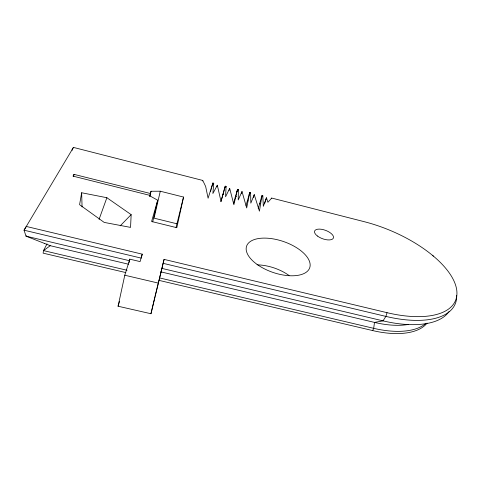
<?xml version="1.0" encoding="UTF-8"?>
<svg xmlns="http://www.w3.org/2000/svg" width="481" height="481" viewBox="0 0 481 481"><rect width="100%" height="100%" fill="white"/><g stroke="black" fill="none" stroke-linecap="round" stroke-linejoin="round"><path stroke-width="0.72" d="M233.495 203.601L237.536 189.322L238.384 189.544L238.227 199.964L242.009 191.516L246.687 207.96L249.777 192.454L250.625 192.671L250.817 203.156L254.269 194.643L259.421 211.177L261.971 195.563L262.812 195.779L263.341 206.331L266.468 197.757L267.893 202.285L271.723 198.058L364.213 221.681A87.891 39.731 22.5 0 1 456.156 287.091A87.891 39.731 22.5 0 1 387.055 312.68L164.081 259.385L159.403 278.721M131.157 214.64L130.549 227.393L104.191 222.408L79.587 204.684L81.65 192.755L106.878 197.721L131.157 214.64L120.22 225.823M220.875 201.713L225.234 186.183L226.088 186.4L225.583 196.759L229.69 188.372L233.886 204.732L237.536 189.322M72.18 150.343L72.132 149.609L73.443 147.414L202.766 180.441L205.646 186.448L208.105 198.226L212.873 183.027L213.732 183.243L212.879 193.536L217.322 185.215L221.026 201.485L225.234 186.183M73.641 176.575L73.99 174.362L150.325 193.488L151.022 191.264L160.281 191.216L183.544 197.066L176.816 227.693L151.587 221.5L157.696 200.222L149.621 195.743L149.747 195.334L73.016 176.136L73.99 174.362M164.081 259.385L150.962 313.738L118.061 306.223L124.789 275.228L129.81 259.157L140.079 261.598L142.214 254.16L26.287 226.449L24.05 230.195L26.016 236.159L44.39 243.392M129.022 262.77L129.81 259.157M176.046 227.411L183.544 197.066M149.681 196.356L150.325 193.488M149.904 196.26L151.022 191.264M271.597 198.635L271.723 198.058M152.711 221.849L157.696 200.222M160.281 191.216L154.058 218.158L176.852 223.767M150.962 313.738L154.918 296.837M142.214 254.16L141.27 258.123L24.05 230.195L73.443 147.414M155.098 296.11L159.223 279.443M236.339 196.651L236.436 196.278M258.201 208.55L261.971 195.563M211.959 186.46L212.343 185.053M212.38 184.908L212.873 183.027M246.044 205.471L249.777 192.454M210.618 191.318L210.925 190.199M211.129 189.454L211.442 188.33M211.544 187.957L211.856 186.838M216.925 186.652L217.322 185.215M229.076 190.524L229.69 188.372M241.372 193.657L242.009 191.516M118.061 306.223L119.559 301.34M253.397 197.481L254.269 194.643M213.33 184.536L213.732 183.243M387.055 312.68L385.888 316.402L383.02 320.863L374.495 322.408L160.816 271.861M264.676 203.409L266.468 197.757M225.854 187.109L226.088 186.4M238.185 190.109L238.384 189.544M99.068 219.366L106.878 197.721M250.367 193.368L250.625 192.671M262.373 196.891L262.812 195.779M202.513 181L202.766 180.441M159.181 280.417L372.673 330.573L373.689 328.325L374.495 322.408A67.719 32.317 22.8 0 0 408.315 324.447M47.03 243.837L43.5 250.595L43.128 253.156L125.812 272.583M26.305 235.672L26.016 236.159L129.431 260.696M128.547 264.225L50.271 245.707L43.5 250.595L127.062 270.268M124.789 275.228L158.544 283.141M159.788 277.97L373.689 328.325A71.903 34.608 22.9 0 0 425.853 323.388M163.113 263.329L385.888 316.402A88.883 40.5 22.6 0 0 456.667 295.322M161.844 268.386L383.02 320.863A86.616 40.049 22.6 0 0 449.02 311.556M222.907 194.438L223.418 194.565M235.149 197.541L235.822 197.715M247.33 200.631L248.004 200.805M259.457 203.71L260.125 203.878M236.844 191.606L237.355 191.733M249.05 194.715L249.423 194.811M261.195 197.811L261.892 197.992M44.535 243.446L50.271 245.707M432.353 255.249L433.393 256.114M81.65 192.755L82.071 206.956M427.122 323.094A71.771 34.74 22.9 0 1 372.673 330.579M257.678 264.875A32.588 17.075 19 0 1 289.069 275.517M257.082 264.412A33.357 16.318 18.9 0 0 309.548 268.212A33.357 16.318 18.9 0 0 267.845 238.233A33.357 16.318 18.9 0 0 257.082 264.412M317.448 236.033A10.017 4.455 20.2 0 0 333.273 238.281A10.017 4.455 20.2 0 0 321.302 229.257A10.017 4.455 20.2 0 0 317.448 236.033"/></g></svg>
